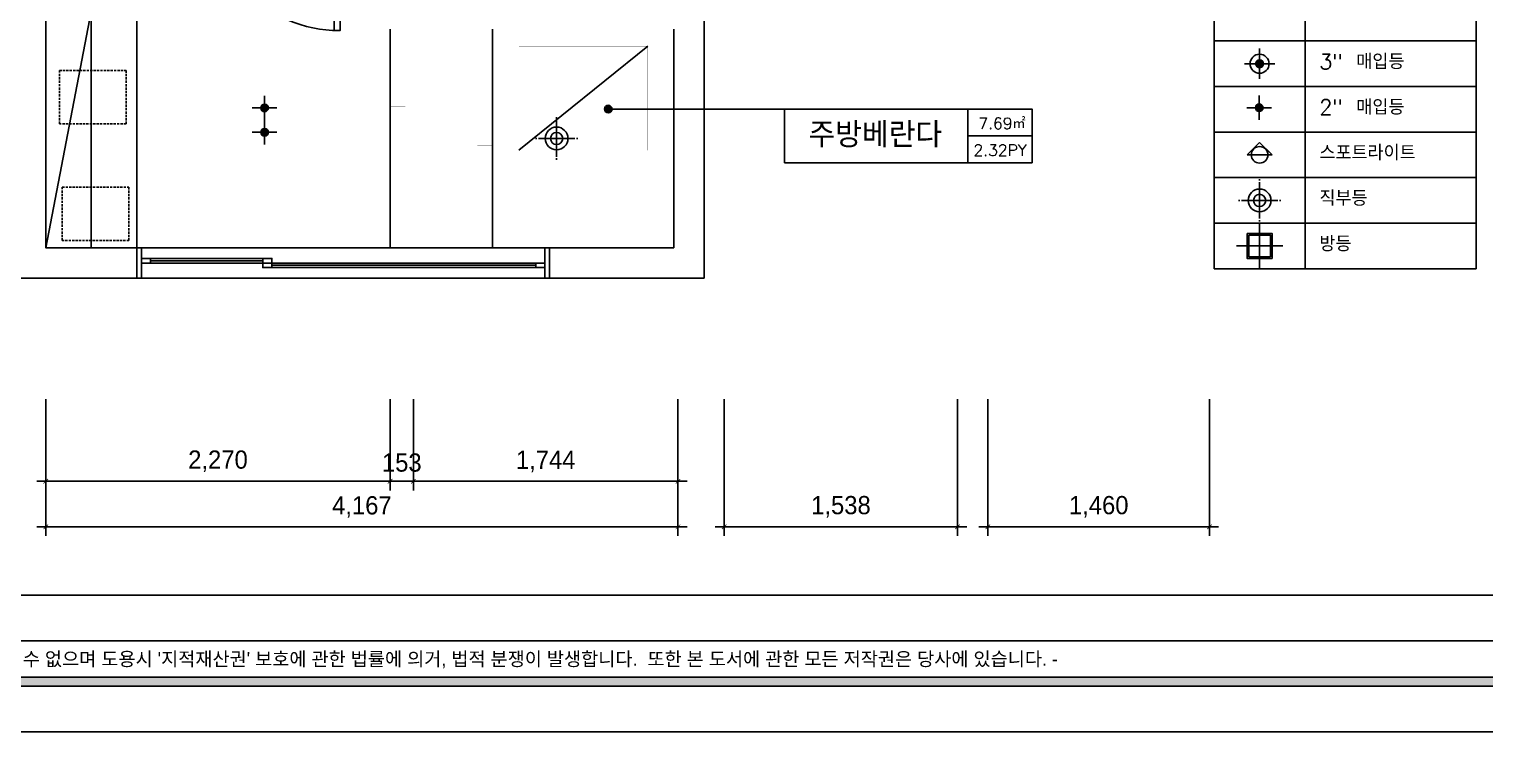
# Model space of a CAD drawing. Header units: inches. Extents: x 4000 to 56200, y 2703 to 36422.
# Drawn here: x 40017 to 49612, y 3303 to 7931 of the extents above; entities that cross this region are included whole.
import ezdxf
from ezdxf.enums import TextEntityAlignment as Align

# ---------------------------------------------------------------- set-up
doc = ezdxf.new("R2010")
doc.units = ezdxf.units.IN
doc.header["$LTSCALE"] = 30
doc.header["$MEASUREMENT"] = 0
doc.linetypes.add('DASHED', pattern=[0.75, 0.5, -0.25])
for name, color, linetype in [('0-ELC TEXT', 7, 'Continuous'), ('0-LINE', 7, 'Continuous'), ('03-TEXT', 3, 'Continuous'), ('06-C-천장', 4, 'Continuous'), ('06-FUR', 6, 'Continuous'), ('07-DIM', 5, 'Continuous'), ('CEIL-DOOR', 6, 'Continuous'), ('CEIL-LIGHT', 7, 'Continuous'), ('CO-DOOR', 8, 'Continuous'), ('FORM(YOURNAME)-1', 1, 'Continuous'), ('FORM(YOURNAME)-11', 1, 'Continuous'), ('FUR', 8, 'DASHED'), ('HAT', 5, 'Continuous'), ('RC-LIGHT', 7, 'Continuous'), ('U-LANP', 6, 'Continuous'), ('도면층2', 2, 'Continuous'), ('도면층4', 4, 'Continuous'), ('도면층5', 5, 'Continuous')]:
    doc.layers.add(name, color=color, linetype=linetype)
doc.styles.add('HY 울릉도 L', font='')
doc.styles.get("Standard").update_dxf_attribs({"font": 'txt.shx', "bigfont": 'whgtxt.shx'})
doc.styles.add('YOURNAME', font='HY울릉도M.TTF')
doc.styles.get('HY 울릉도 L').set_extended_font_data('HY울릉도L')
doc.dimstyles.new('60', dxfattribs={"dimscale": 60, "dimtxt": 2, "dimasz": 1, "dimexe": 1, "dimexo": 1, "dimgap": 1, "dimtad": 1, "dimdec": 0, "dimrnd": 0.05, "dimdsep": 46, "dimlunit": 6, "dimtxsty": 'HY 울릉도 L', "dimblk": 'ARCHTICK', "dimcen": 2.5, "dimdle": 1, "dimclrd": 133, "dimclre": 133, "dimclrt": 30, "dimadec": 0, "dimazin": 0, "dimtfac": 1, "dimtdec": 0, "dimtix": 1, "dimtmove": 2, "dimatfit": 3, "dimldrblk": 'ARCHTICK', "dimfxl": 1, "dimlwd": -1, "dimlwe": -1, "dimarcsym": 0})

# ---------------------------------------------------------------- blocks, each defined once
blk = doc.blocks.new('hallogen')
h = blk.add_hatch(color=256)
h.dxf.hatch_style = 1
edge = h.paths.add_edge_path()
edge.add_arc((48591.7, 60854.3), 31.2, 0, 360, ccw=False)
at = {"color": 1, "linetype": 'Continuous'}
for p, q in [((48591.7, 60954.3), (48591.7, 60754.3)), ((48691.7, 60854.3), (48491.7, 60854.3))]:
    blk.add_line(p, q, dxfattribs=at)
at = {"color": 4, "linetype": 'Continuous'}
blk.add_circle((48591.7, 60854.3), 62.5, dxfattribs=at)
blk = doc.blocks.new('매입등')
at = {"layer": 'HAT', "color": 1}
for p, q in [((0, 140), (0, 130)), ((0, 120), (0, -120)), ((-140, 0), (-130, 0)), ((120, 0), (-120, 0)), ((140, 0), (130, 0)), ((-140, 0), (-130, 0)), ((0, -140), (0, -130))]:
    blk.add_line(p, q, dxfattribs=at)
blk.add_circle((0, 0), 40, dxfattribs=at)
at = {"layer": 'U-LANP'}
blk.add_circle((0, 0), 75, dxfattribs=at)
blk = doc.blocks.new('A$C59950440')
at = {"layer": 'CEIL-DOOR'}
blk.add_blockref('매입등', (140, 140), dxfattribs=at)
blk = doc.blocks.new('FORM-ELEVATION')
at = {"layer": 'FORM(YOURNAME)-11'}
h = blk.add_hatch(color=256, dxfattribs=at)
h.dxf.hatch_style = 1
h.paths.add_polyline_path([(-10309, 35708), (71691, 35708), (71691, 35508), (-10309, 35508)])
h.paths.add_polyline_path([(-10309, -21492), (71691, -21492), (71691, -21692), (-10309, -21692)])
at = {"layer": 'Defpoints', "color": 158}
blk.add_line((62481, -20692), (-10309, -20692), dxfattribs=at)
for points in [[(-10309, -21692), (71691, -21692), (71691, 35708), (-10309, 35708)], [(-8309, 33708), (61071, 33708), (61071, -19692), (-8309, -19692)]]:
    blk.add_lwpolyline(points, close=True, dxfattribs=at)
at = {"layer": 'FORM(YOURNAME)-11', "color": 250}
blk.add_lwpolyline([(-11309, -22692), (72691, -22692), (72691, 36708), (-11309, 36708)], close=True, dxfattribs=at)
at = {"layer": 'FORM(YOURNAME)-11'}
blk.add_lwpolyline([(-10309, -21492), (71691, -21492), (71691, -21692), (-10309, -21692)], close=True, dxfattribs=at)
at = {"layer": 'FORM(YOURNAME)-11', "color": 1, "style": 'YOURNAME'}
blk.add_text("- 본 도서는 어떠한 경우에도 무단으로 도용할 수 없으며 도용시 '지적재산권' 보호에 관한 법률에 의거, 법적 분쟁이 발생합니다.  또한 본 도서에 관한 모든 저작권은 당사에 있습니다. -", height=300, dxfattribs=at).set_placement((28146, -21092), align=Align.MIDDLE_CENTER)
at = {"layer": 'FORM(YOURNAME)-11', "color": 3, "style": 'YOURNAME'}
for tag, height, p in [('1', 450, (71041, -1219)), ('2', 450, (71041, -1863)), ('3', 450, (71041, -3150)), ('4', 450, (71041, -5081)), ('5', 515, (71041, -7398)), ('6', 515, (71041, -9650)), ('7', 515, (71041, -11903)), ('8', 515, (71041, -14155)), ('9', 515, (71041, -16408)), ('10', 515, (66791, -18596)), ('11', 515, (71041, -18660)), ('12', 515, (66791, -20848)), ('13', 515, (71041, -20848))]:
    blk.add_attdef(tag, text='', height=height, dxfattribs=at).set_placement(p, align=Align.MIDDLE_RIGHT)
blk = doc.blocks.new('도남e편한108-1003')
at = {"layer": '도면층2'}
for p, q in [((22227.7, 25276.9), (22227.7, 28286.9)), ((17887.7, 25476.9), (17887.7, 27676.9)), ((22027.7, 25476.9), (22027.7, 26916.9)), ((17887.7, 25476.9), (18657.7, 25476.9)), ((17887.7, 25476.9), (18487.7, 25476.9)), ((18487.7, 25277.8), (18487.7, 25476.9)), ((18487.7, 25476.9), (18487.7, 25276.9)), ((18487.7, 25476.9), (18487.7, 25276.9)), ((18487.7, 25476.9), (18487.7, 25276.9)), ((21207.7, 25476.9), (22027.7, 25476.9)), ((21207.7, 25277.8), (21207.7, 25476.9)), ((21207.7, 25276.9), (21207.7, 25476.9)), ((21207.7, 25476.9), (21207.7, 25276.9)), ((17687.7, 25276.9), (18487.7, 25276.9)), ((21207.7, 25276.9), (22227.7, 25276.9))]:
    blk.add_line(p, q, dxfattribs=at)
at = {"layer": '도면층4'}
for p, q in [((21207.7, 25476.9), (18487.7, 25476.9)), ((18487.7, 25476.9), (18487.7, 25276.9)), ((18517.7, 25476.9), (18517.7, 25276.9)), ((21177.7, 25276.9), (21177.7, 25476.9)), ((21207.7, 25276.9), (21207.7, 25476.9)), ((18577.7, 25391.9), (19317.7, 25391.9)), ((19377.7, 25361.9), (21117.7, 25361.9)), ((18487.7, 25276.9), (21207.7, 25276.9))]:
    blk.add_line(p, q, dxfattribs=at)
for points in [[(18487.7, 25276.9), (21207.7, 25276.9), (21207.7, 25476.9), (18487.7, 25476.9)], [(18517.7, 25406.9), (18517.7, 25376.9), (18577.7, 25376.9), (18577.7, 25406.9)], [(19317.7, 25406.9), (19317.7, 25376.9), (19377.7, 25376.9), (19377.7, 25406.9)], [(19317.7, 25376.9), (19317.7, 25346.9), (19377.7, 25346.9), (19377.7, 25376.9)], [(21117.7, 25376.9), (21117.7, 25346.9), (21177.7, 25346.9), (21177.7, 25376.9)]]:
    blk.add_lwpolyline(points, close=True, dxfattribs=at)
at = {"layer": '도면층5'}
for p, q in [((19317.7, 25406.9), (18577.7, 25406.9)), ((19317.7, 25376.9), (18577.7, 25376.9)), ((21117.7, 25376.9), (19377.7, 25376.9)), ((21117.7, 25346.9), (19377.7, 25346.9))]:
    blk.add_line(p, q, dxfattribs=at)
blk = doc.blocks.new('cjswjdeh')
at = {"layer": '0-LINE', "color": 8}
blk.add_line((42396.7, 7930.5), (42396.7, 6490.5), dxfattribs=at)
at = {"layer": '0-LINE', "color": 8, "const_width": 1}
blk.add_lwpolyline([(42296.7, 7520.6), (42396.7, 7520.6), (42396.7, 7420.6), (42496.7, 7420.6)], dxfattribs=at)
at = {"layer": '06-FUR', "color": 8}
for p, q in [((40426.7, 8047.5), (40126.7, 6490.5)), ((40426.7, 6490.5), (40426.7, 8047.5))]:
    blk.add_line(p, q, dxfattribs=at)
blk.add_lwpolyline([(40726.7, 6490.5), (40126.7, 6490.5), (40126.7, 8047.5), (40726.7, 8047.5)], close=True, dxfattribs=at)
at = {"layer": 'CEIL-LIGHT', "color": 8}
for p, q in [((43071.7, 7930.5), (43071.7, 6490.5)), ((44095.2, 7818.6), (43245.2, 7132.6))]:
    blk.add_line(p, q, dxfattribs=at)
at = {"layer": 'CEIL-LIGHT', "color": 8, "const_width": 1}
blk.add_lwpolyline([(44095.2, 7132.6), (44095.2, 7818.6), (43245.2, 7818.6), (43245.2, 7132.6)], close=True, dxfattribs=at)
blk.add_lwpolyline([(42971.7, 7163.9), (43071.7, 7163.9), (43071.7, 7063.9), (43171.7, 7063.9)], dxfattribs=at)
at = {"layer": 'CO-DOOR', "color": 8}
blk.add_lwpolyline([(42026.7, 9660.5), (42026.7, 7920.5), (42066.7, 7920.5), (42066.7, 9660.5)], close=True, dxfattribs=at)
blk.add_arc((42066.7, 8790.5), 870, 90.33023, 269.66977, dxfattribs=at)
at = {"layer": 'FUR', "color": 8}
for points in [[(40216.6, 7658.8), (40656.5, 7658.8), (40656.5, 7306.5), (40216.6, 7306.5)], [(40235.4, 6890.5), (40675.2, 6890.5), (40675.2, 6538.2), (40235.4, 6538.2)]]:
    blk.add_lwpolyline(points, close=True, dxfattribs=at)
at = {"layer": '06-C-천장'}
blk.add_blockref('도남e편한108-1003', (22239, -18986.4), dxfattribs=at)
blk = doc.blocks.new('_ARCHTICK')
at = {"color": 0, "linetype": 'ByBlock', "const_width": 0.075}
blk.add_lwpolyline([(-0.25, -0.25), (0.25, 0.25)], dxfattribs=at)
blk = doc.blocks.new('*D157')
at = {"layer": '07-DIM', "color": 133, "transparency": 16777216}
for p, q in [((40126.7, 5493), (40126.7, 4593)), ((44293.7, 5493), (44293.7, 4593)), ((40066.7, 4653), (44353.7, 4653))]:
    blk.add_line(p, q, dxfattribs=at)
at = {"layer": 'Defpoints', "color": 0, "transparency": 16777216}
for p in [(40126.7, 5553), (44293.7, 5553), (44293.7, 4653)]:
    blk.add_point(p, dxfattribs=at)
at = {"layer": '07-DIM', "color": 133, "transparency": 16777216, "xscale": 60, "yscale": 60, "zscale": 60, "rotation": 180}
blk.add_blockref('_ARCHTICK', (40126.7, 4653), dxfattribs=at)
at = {"layer": '07-DIM', "color": 133, "transparency": 16777216, "xscale": 60, "yscale": 60, "zscale": 60}
blk.add_blockref('_ARCHTICK', (44293.7, 4653), dxfattribs=at)
at = {"layer": '07-DIM', "color": 30, "transparency": 16777216, "insert": (42210.2, 4783.6), "char_height": 120, "attachment_point": 5, "style": 'HY 울릉도 L'}
blk.add_mtext('4,167', dxfattribs=at)
blk = doc.blocks.new('*D158')
at = {"layer": '07-DIM', "color": 133, "transparency": 16777216}
for p, q in [((40126.7, 5493), (40126.7, 4893)), ((42396.7, 5493), (42396.7, 4893)), ((42456.7, 4953), (40066.7, 4953))]:
    blk.add_line(p, q, dxfattribs=at)
at = {"layer": 'Defpoints', "color": 0, "transparency": 16777216}
for p in [(40126.7, 5553), (42396.7, 5553), (40126.7, 4953)]:
    blk.add_point(p, dxfattribs=at)
at = {"layer": '07-DIM', "color": 133, "transparency": 16777216, "xscale": 60, "yscale": 60, "zscale": 60, "rotation": 180}
blk.add_blockref('_ARCHTICK', (40126.7, 4953), dxfattribs=at)
at = {"layer": '07-DIM', "color": 133, "transparency": 16777216, "xscale": 60, "yscale": 60, "zscale": 60}
blk.add_blockref('_ARCHTICK', (42396.7, 4953), dxfattribs=at)
at = {"layer": '07-DIM', "color": 30, "transparency": 16777216, "insert": (41261.7, 5084.9), "char_height": 120, "attachment_point": 5, "style": 'HY 울릉도 L'}
blk.add_mtext('2,270', dxfattribs=at)
blk = doc.blocks.new('*D159')
at = {"layer": '07-DIM', "color": 133, "transparency": 16777216}
for p, q in [((42396.7, 5493), (42396.7, 4893)), ((42549.7, 5493), (42549.7, 4893)), ((42336.7, 4953), (42609.7, 4953))]:
    blk.add_line(p, q, dxfattribs=at)
at = {"layer": 'Defpoints', "color": 0, "transparency": 16777216}
for p in [(42396.7, 5553), (42549.7, 5553), (42549.7, 4953)]:
    blk.add_point(p, dxfattribs=at)
at = {"layer": '07-DIM', "color": 133, "transparency": 16777216, "xscale": 60, "yscale": 60, "zscale": 60}
blk.add_blockref('_ARCHTICK', (42396.7, 4953), dxfattribs=at)
at = {"layer": '07-DIM', "color": 133, "transparency": 16777216, "xscale": 60, "yscale": 60, "zscale": 60, "rotation": 180}
blk.add_blockref('_ARCHTICK', (42549.7, 4953), dxfattribs=at)
at = {"layer": '07-DIM', "color": 30, "transparency": 16777216, "insert": (42473.2, 5075.7), "char_height": 120, "attachment_point": 5, "style": 'HY 울릉도 L'}
blk.add_mtext('153', dxfattribs=at)
blk = doc.blocks.new('*D160')
at = {"layer": '07-DIM', "color": 133, "transparency": 16777216}
for p, q in [((42549.7, 5493), (42549.7, 4893)), ((44293.7, 5493), (44293.7, 4893)), ((42489.7, 4953), (44353.7, 4953))]:
    blk.add_line(p, q, dxfattribs=at)
at = {"layer": 'Defpoints', "color": 0, "transparency": 16777216}
for p in [(42549.7, 5553), (44293.7, 5553), (44293.7, 4953)]:
    blk.add_point(p, dxfattribs=at)
at = {"layer": '07-DIM', "color": 133, "transparency": 16777216, "xscale": 60, "yscale": 60, "zscale": 60, "rotation": 180}
blk.add_blockref('_ARCHTICK', (42549.7, 4953), dxfattribs=at)
at = {"layer": '07-DIM', "color": 133, "transparency": 16777216, "xscale": 60, "yscale": 60, "zscale": 60}
blk.add_blockref('_ARCHTICK', (44293.7, 4953), dxfattribs=at)
at = {"layer": '07-DIM', "color": 30, "transparency": 16777216, "insert": (43421.7, 5083.6), "char_height": 120, "attachment_point": 5, "style": 'HY 울릉도 L'}
blk.add_mtext('1,744', dxfattribs=at)
blk = doc.blocks.new('*D161')
at = {"layer": '07-DIM', "color": 133, "transparency": 16777216}
for p, q in [((44598.7, 5493), (44598.7, 4593)), ((46136.7, 5493), (46136.7, 4593)), ((44538.7, 4653), (46196.7, 4653))]:
    blk.add_line(p, q, dxfattribs=at)
at = {"layer": 'Defpoints', "color": 0, "transparency": 16777216}
for p in [(44598.7, 5553), (46136.7, 5553), (46136.7, 4653)]:
    blk.add_point(p, dxfattribs=at)
at = {"layer": '07-DIM', "color": 133, "transparency": 16777216, "xscale": 60, "yscale": 60, "zscale": 60, "rotation": 180}
blk.add_blockref('_ARCHTICK', (44598.7, 4653), dxfattribs=at)
at = {"layer": '07-DIM', "color": 133, "transparency": 16777216, "xscale": 60, "yscale": 60, "zscale": 60}
blk.add_blockref('_ARCHTICK', (46136.7, 4653), dxfattribs=at)
at = {"layer": '07-DIM', "color": 30, "transparency": 16777216, "insert": (45367.7, 4785), "char_height": 120, "attachment_point": 5, "style": 'HY 울릉도 L'}
blk.add_mtext('1,538', dxfattribs=at)
blk = doc.blocks.new('*D162')
at = {"layer": '07-DIM', "color": 133, "transparency": 16777216}
for p, q in [((46336.7, 5493), (46336.7, 4593)), ((47796.7, 5493), (47796.7, 4593)), ((46276.7, 4653), (47856.7, 4653))]:
    blk.add_line(p, q, dxfattribs=at)
at = {"layer": 'Defpoints', "color": 0, "transparency": 16777216}
for p in [(46336.7, 5553), (47796.7, 5553), (47796.7, 4653)]:
    blk.add_point(p, dxfattribs=at)
at = {"layer": '07-DIM', "color": 133, "transparency": 16777216, "xscale": 60, "yscale": 60, "zscale": 60, "rotation": 180}
blk.add_blockref('_ARCHTICK', (46336.7, 4653), dxfattribs=at)
at = {"layer": '07-DIM', "color": 133, "transparency": 16777216, "xscale": 60, "yscale": 60, "zscale": 60}
blk.add_blockref('_ARCHTICK', (47796.7, 4653), dxfattribs=at)
at = {"layer": '07-DIM', "color": 30, "transparency": 16777216, "insert": (47066.7, 4784.9), "char_height": 120, "attachment_point": 5, "style": 'HY 울릉도 L'}
blk.add_mtext('1,460', dxfattribs=at)
blk = doc.blocks.new('1')
at = {"linetype": 'Continuous'}
h = blk.add_hatch(color=4, dxfattribs=at)
h.dxf.hatch_style = 1
edge = h.paths.add_edge_path()
edge.add_arc((11539653, -14273504), 37.5, 0, 360)
at = {"color": 1, "linetype": 'Continuous'}
for p, q in [((11539653, -14273637), (11539653, -14273370)), ((11539520, -14273504), (11539787, -14273504))]:
    blk.add_line(p, q, dxfattribs=at)
at = {"color": 4, "linetype": 'Continuous'}
for radius in [41.5, 37.5]:
    blk.add_circle((11539653, -14273504), radius, dxfattribs=at)
blk = doc.blocks.new('qkdemd')
at = {"layer": 'CEIL-LIGHT', "color": 8}
for p, q in [((48127.2, 6350.6), (48127.2, 6654.8)), ((48279.2, 6502.7), (47975.1, 6502.7))]:
    blk.add_line(p, q, dxfattribs=at)
at = {"layer": 'CEIL-LIGHT', "color": 4}
blk.add_lwpolyline([(48044.7, 6585.2), (48209.7, 6585.2), (48209.7, 6420.2), (48044.7, 6420.2), (48044.7, 6585.2)], dxfattribs=at)
at = {"layer": 'CEIL-LIGHT', "color": 8}
blk.add_lwpolyline([(48055.7, 6574.2), (48198.7, 6574.2), (48198.7, 6431.2), (48055.7, 6431.2)], close=True, dxfattribs=at)

msp = doc.modelspace()

# ---------------------------------------------------------------- hatches: boundary and pattern name
at = {"layer": '0-ELC TEXT'}
h = msp.add_hatch(color=256, dxfattribs=at)
h.dxf.hatch_style = 1
edge = h.paths.add_edge_path()
edge.add_arc((43833.7, 7404.3), 25, -270, 90, ccw=False)

# ---------------------------------------------------------------- linework, layer by layer
at = {"color": 4}
for p, q in [((48127.2, 7184.6), (48045.3, 7102.7)), ((48209.1, 7102.7), (48045.3, 7102.7)), ((48209.1, 7102.7), (48127.2, 7184.6))]:
    msp.add_line(p, q, dxfattribs=at)
msp.add_circle((48127.2, 7102.7), 54.6, dxfattribs=at)
at = {"layer": '0-ELC TEXT'}
for p, q in [((48427.2, 8752.7), (48427.2, 6352.7)), ((47827.2, 7852.7), (49555.4, 7852.7)), ((47827.2, 7552.7), (49555.4, 7552.7)), ((44996.1, 7404.3), (43833.7, 7404.3)), ((46203.3, 7050.5), (46203.3, 7404.3)), ((46203.3, 7227.4), (46628, 7227.4)), ((47827.2, 7252.7), (49555.4, 7252.7)), ((47827.2, 6952.7), (49555.4, 6952.7)), ((47827.2, 6652.7), (49555.4, 6652.7)), ((47827.2, 6352.7), (49555.4, 6352.7))]:
    msp.add_line(p, q, dxfattribs=at)
msp.add_lwpolyline([(47827.2, 6352.7), (47827.2, 8752.7), (49555.4, 8752.7), (49555.4, 6352.7)], dxfattribs=at)
msp.add_lwpolyline([(44996.1, 7404.3), (46628, 7404.3), (46628, 7050.5), (44996.1, 7050.5)], close=True, dxfattribs=at)
msp.add_circle((43833.7, 7404.3), 25, dxfattribs=at)

# ---------------------------------------------------------------- block references
at = {"layer": '07-DIM'}
msp.add_blockref('cjswjdeh', (0, 0), dxfattribs=at)
at = {"layer": 'FORM(YOURNAME)-1', "xscale": 0.3, "yscale": 0.3, "zscale": 0.3}
msp.add_blockref('FORM-ELEVATION', (33792.2, 10110.5), dxfattribs=at)
at = {"layer": 'RC-LIGHT'}
for name, p in [('hallogen', (-464.5, -53151.6)), ('qkdemd', (0, 0))]:
    msp.add_blockref(name, p, dxfattribs=at)
at = {"layer": 'RC-LIGHT', "xscale": 0.6024096385271789, "yscale": 0.6024096385271789, "zscale": 0.6024096385271789, "rotation": 180}
for p in [(6993167, -8591084.8), (6993167, -8591245.4)]:
    msp.add_blockref('1', p, dxfattribs=at)
at = {"layer": 'RC-LIGHT', "xscale": -0.6024096385271789, "yscale": 0.6024096385271789, "zscale": 0.6024096385271789}
msp.add_blockref('1', (6999722.6, 8605909.6), dxfattribs=at)
at = {"layer": 'RC-LIGHT', "xscale": -1}
for p in [(43633.7, 7070.5), (48267.2, 6662.7)]:
    msp.add_blockref('A$C59950440', p, dxfattribs=at)

# ---------------------------------------------------------------- texts
at = {"layer": '0-ELC TEXT'}
for s, p in [('3" 매입등', (48521.1, 7666.8)), ('2" 매입등', (48521.1, 7366.8)), ('스포트라이트', (48521.1, 7066.8)), ('직부등', (48521.1, 6766.8)), ('방등', (48521.1, 6466.8))]:
    msp.add_text(s, height=100, dxfattribs=at).set_placement(p)
at = {"layer": '03-TEXT'}
for s, height, p in [('주방베란다', 166.67, (45594.7, 7150.9)), ('7.69㎡', 75, (46429, 7272.5)), ('2.32PY', 75, (46416.1, 7095.6))]:
    msp.add_text(s, height=height, dxfattribs=at).set_placement(p, align=Align.CENTER)

# ---------------------------------------------------------------- dimensions: what is measured, and where the dimension line sits
at = {"layer": '07-DIM'}
for base, p1, p2, picture, middle in [((44293.7, 4653), (40126.7, 5553), (44293.7, 5553), '*D157', (42210.2, 4783.6)), ((40126.7, 4953), (42396.7, 5553), (40126.7, 5553), '*D158', (41261.7, 5084.9)), ((42549.7, 4953), (42396.7, 5553), (42549.7, 5553), '*D159', (42473.2, 5075.7)), ((44293.7, 4953), (42549.7, 5553), (44293.7, 5553), '*D160', (43421.7, 5083.6)), ((46136.7, 4653), (44598.7, 5553), (46136.7, 5553), '*D161', (45367.7, 4785)), ((47796.7, 4653), (46336.7, 5553), (47796.7, 5553), '*D162', (47066.7, 4784.9))]:
    dim = msp.add_linear_dim(base=base, p1=p1, p2=p2, dimstyle='60', dxfattribs=at)
    dim.commit()
    dim.dimension.update_dxf_attribs({"geometry": picture, "text_midpoint": middle})

doc.saveas('drawing.dxf')
